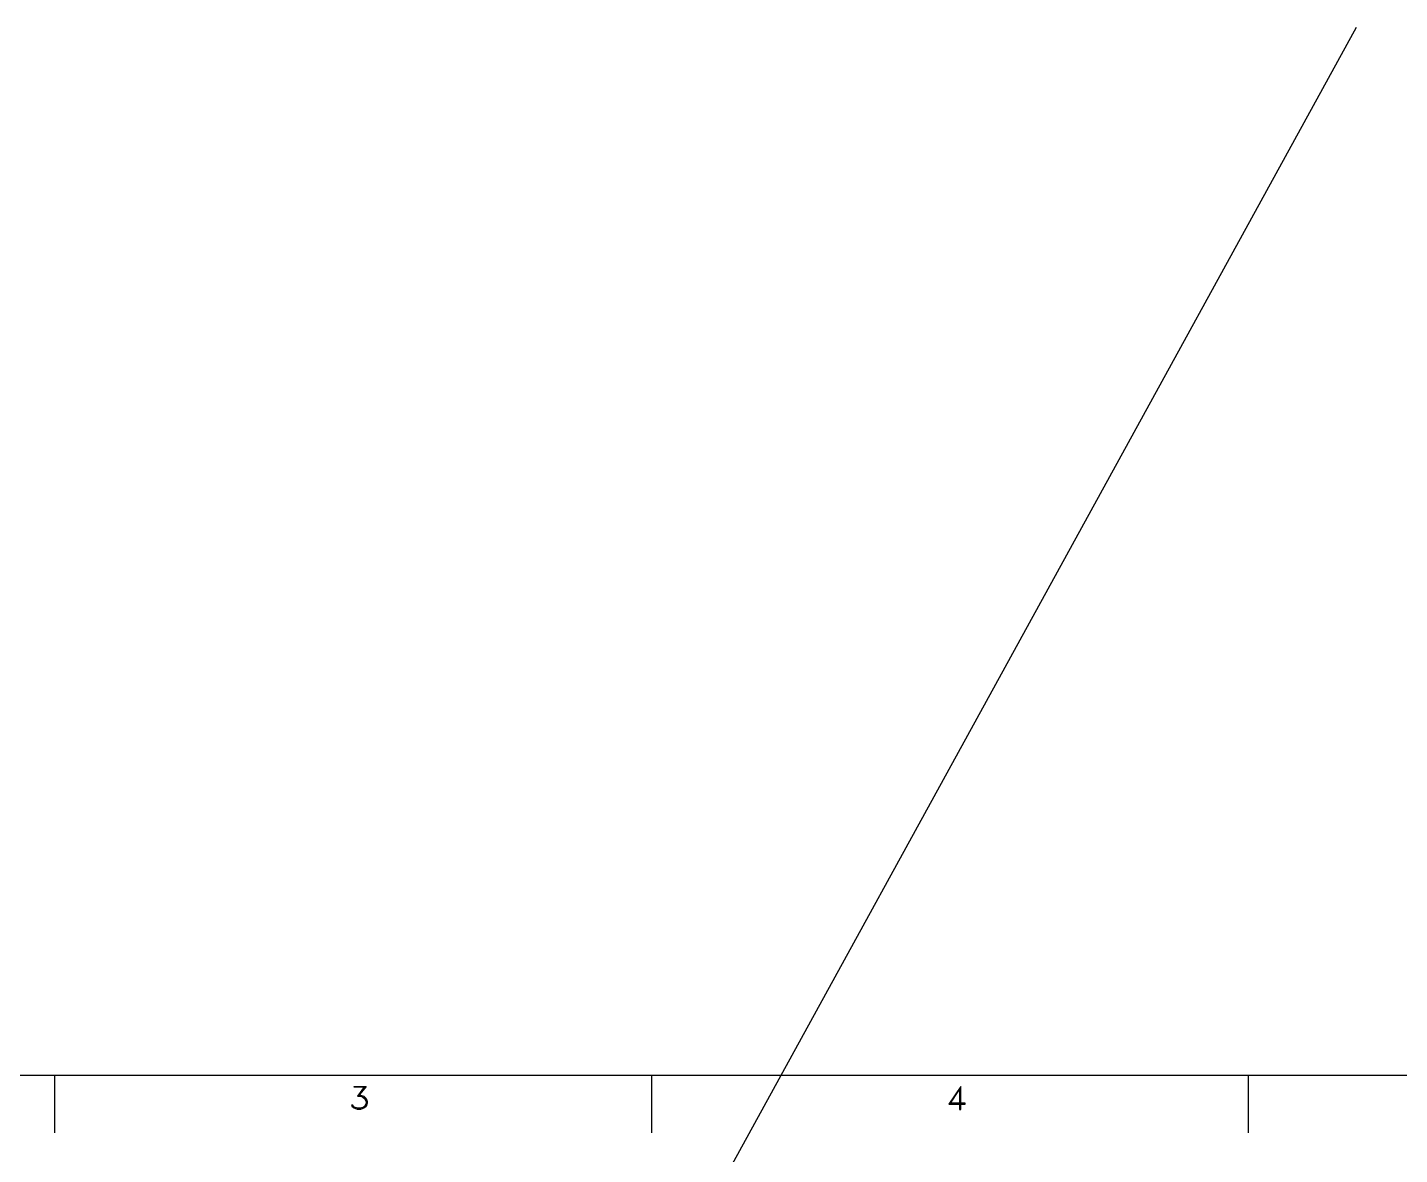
# Model space of a CAD drawing. Header units: millimetres. Extents: x 21 to 1147, y -811 to 126.
# Drawn here: x 225.3 to 430.9, y -42.5 to 126.3 of the extents above; entities that cross this region are included whole.
import ezdxf

# ---------------------------------------------------------------- set-up
doc = ezdxf.new("R2010")
doc.units = ezdxf.units.MM
doc.layers.add('EDITED_LINES', color=4, linetype='Continuous')

msp = doc.modelspace()

# ---------------------------------------------------------------- linework, layer by layer
at = {"layer": 'EDITED_LINES'}
for p, q in [((424.42, 126.35), (20.86, -608.45)), ((42.88, -30.64), (1146.64, -30.64)), ((229.36, -39.28), (229.36, -30.64)), ((318.88, -39.28), (318.88, -30.64)), ((408.28, -39.28), (408.28, -30.64)), ((274.24, -32.44), (274.24, -32.32)), ((274.24, -32.32), (276.04, -32.32)), ((275.8, -32.44), (274.24, -32.44)), ((275.8, -32.32), (274.72, -33.76)), ((276.04, -32.32), (274.84, -33.76)), ((365.2, -32.32), (363.4, -34.96)), ((363.52, -34.96), (364.96, -32.8)), ((364.96, -32.8), (364.96, -35.8)), ((365.2, -35.8), (365.2, -32.32)), ((274.72, -33.76), (275.2, -33.76)), ((274.84, -33.64), (275.2, -33.64)), ((275.2, -33.64), (275.68, -33.76)), ((275.2, -33.76), (275.68, -34)), ((275.32, -33.76), (275.8, -34.12)), ((275.68, -33.76), (276.04, -34.12)), ((275.68, -34), (276.04, -34.48)), ((276.04, -34.96), (275.68, -35.44)), ((275.8, -34.12), (276.04, -34.6)), ((276.04, -34.84), (275.8, -35.32)), ((276.04, -34.12), (276.16, -34.6)), ((276.04, -34.6), (276.04, -34.84)), ((276.16, -34.84), (276.04, -35.32)), ((276.16, -34.6), (276.16, -34.84)), ((363.4, -34.96), (365.8, -34.96)), ((365.8, -34.84), (363.52, -34.84)), ((365.8, -34.96), (365.8, -34.84)), ((274, -35.44), (273.88, -35.08)), ((273.88, -35.08), (274, -35.08)), ((274.24, -35.44), (274, -35.08)), ((274.6, -35.56), (274, -35.32)), ((274.24, -35.56), (274, -35.44)), ((274.72, -35.56), (274.24, -35.44)), ((274.72, -35.8), (274.24, -35.56)), ((275.2, -35.56), (274.72, -35.56)), ((275.2, -35.8), (274.72, -35.8)), ((275.68, -35.44), (275.2, -35.56)), ((275.68, -35.56), (275.2, -35.8)), ((275.8, -35.32), (275.32, -35.56)), ((276.04, -35.32), (275.68, -35.56)), ((364.96, -35.8), (365.2, -35.8))]:
    msp.add_line(p, q, dxfattribs=at)

doc.saveas('drawing.dxf')
